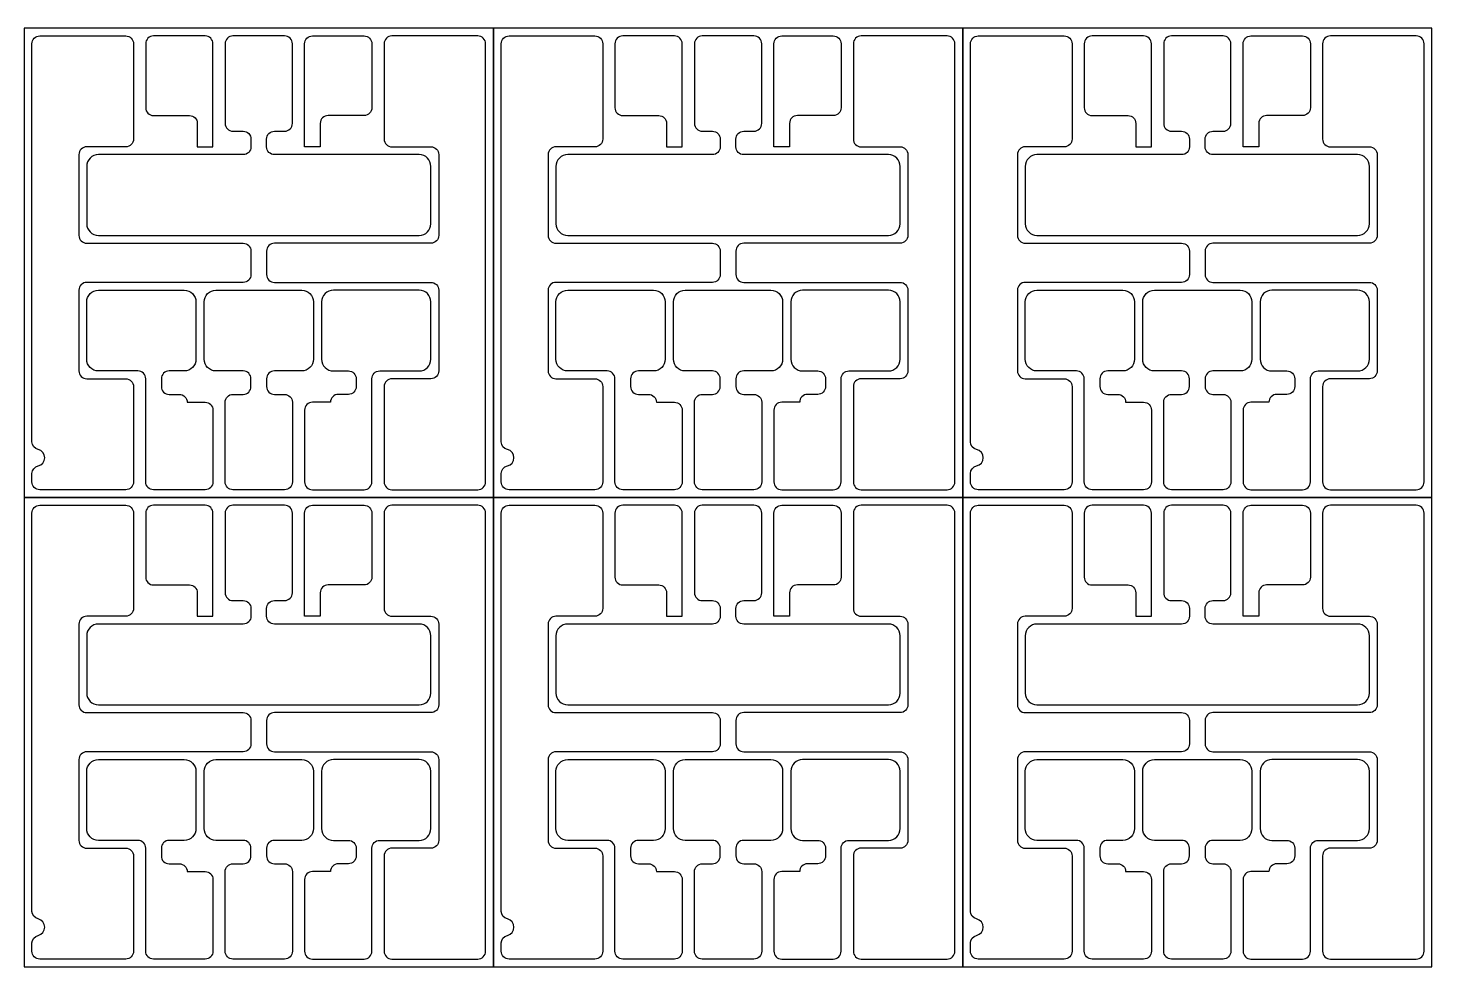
# Model space of a CAD drawing. Header units: inches. Extents: x 0 to 150, y 0 to 150.
# Drawn here: x 60.2 to 150, y 90 to 150 of the extents above; entities that cross this region are included whole.
import ezdxf

# ---------------------------------------------------------------- set-up
doc = ezdxf.new("R2010")
doc.units = ezdxf.units.IN
doc.header["$MEASUREMENT"] = 0
for name, color, linetype in [('glassOutline', 7, 'Continuous'), ('pixel-electrode-large-upper', 4, 'Continuous'), ('pixel-electrodes-small-lower', 4, 'Continuous'), ('TC-metal', 4, 'Continuous')]:
    doc.layers.add(name, color=color, linetype=linetype)

msp = doc.modelspace()

# ---------------------------------------------------------------- linework, layer by layer
at = {"layer": 'glassOutline'}
for points in [[(59.99999999999993, 120), (89.99999999999994, 120), (89.99999999999994, 149.9999999999991), (59.99999999999993, 149.9999999999991)], [(89.99999999999994, 120), (119.9999999999999, 120), (119.9999999999999, 149.9999999999991), (89.99999999999994, 149.9999999999991)], [(119.9999999999999, 120), (149.9999999999999, 120), (149.9999999999999, 149.9999999999991), (119.9999999999999, 149.9999999999991)], [(59.99999999999993, 90.00000000000001), (89.99999999999994, 90.00000000000001), (89.99999999999994, 119.9999999999991), (59.99999999999993, 119.9999999999991)], [(89.99999999999994, 90.00000000000006), (119.9999999999999, 90.00000000000006), (119.9999999999999, 119.9999999999991), (89.99999999999994, 119.9999999999991)], [(119.9999999999999, 90.00000000000006), (149.9999999999999, 90.00000000000006), (149.9999999999999, 119.9999999999991), (119.9999999999999, 119.9999999999991)]]:
    msp.add_lwpolyline(points, close=True, dxfattribs=at)
at = {"layer": 'pixel-electrode-large-upper'}
for points in [[(75.49999999999997, 142.4111442714691), (75.49999999999999, 142.9111442713999, -0.4142139828329349), (76.00000071776972, 143.4111442713994), (76.64999606885017, 143.4111438524873, 0.4142134077428319), (77.14999639109223, 143.9111432662744), (77.15000137390133, 148.9999994137863, 0.4142139057686324), (76.65000137390169, 149.4999999999991), (73.35000000000092, 149.4999999999991, 0.4142135623730919), (72.85000000000092, 148.9999999999991), (72.85000000000086, 143.9111442714667, 0.4142135623739431), (73.3500000000023, 143.4111442714667), (73.99999928223023, 143.4111442714686, -0.414213982832939), (74.49999999999997, 142.9111442714691), (74.49999999999997, 142.4111442714691, -0.4142135623730951), (73.99999999999997, 141.9111442714691), (64.74999999999997, 141.9111442714691, 0.4142135623730951), (63.99999999999997, 141.1611442714691), (63.99999999999997, 137.4999999999991, 0.4142135623730951), (64.74999999999997, 136.7499999999991), (85.24999999999996, 136.7499999999991, 0.4142135623730951), (85.99999999999996, 137.4999999999991), (85.99999999999996, 141.1611442714691, 0.4142135623730951), (85.24999999999996, 141.9111442714691), (75.99999999999997, 141.9111442714691, -0.4142135623730951)], [(70.57000200521244, 144.4111442714689, -0.4142135623730951), (71.07000200521244, 143.9111442714689), (71.07000200521244, 142.4111442714689), (72.07000200521244, 142.4111442714689), (72.0700013739013, 148.9999999355441, 0.4142135985040851), (71.57000131222185, 149.4999999355441), (68.26999822341756, 149.4999995284592, 0.414213793228341), (67.76999828509722, 148.9999990726853), (67.77000201228496, 144.9111438156949, 0.414213295386901), (68.27000201228472, 144.4111442714689)], [(79.42999936869016, 144.4111442714689, 0.4142135623730951), (78.92999936869016, 143.9111442714689), (78.92999936869016, 142.4111442714689), (77.92999936869016, 142.4111442714689), (77.9300000000013, 148.9999999355441, -0.4142135985040851), (78.43000006168073, 149.4999999355441), (81.73000315048505, 149.4999995284592, -0.414213793228341), (82.23000308880538, 148.9999990726853), (82.22999936161766, 144.9111438156949, -0.414213295386901), (81.72999936161787, 144.4111442714689)], [(105.5, 142.4111442714691), (105.5, 142.9111442713999, -0.4142139828329349), (106.0000007177697, 143.4111442713994), (106.6499960688502, 143.4111438524873, 0.4142134077428319), (107.1499963910922, 143.9111432662744), (107.1500013739013, 148.9999994137863, 0.4142139057686324), (106.6500013739017, 149.4999999999991), (103.3500000000009, 149.4999999999991, 0.4142135623730919), (102.8500000000009, 148.9999999999991), (102.8500000000009, 143.9111442714667, 0.4142135623739431), (103.3500000000022, 143.4111442714667), (103.9999992822302, 143.4111442714686, -0.414213982832939), (104.5, 142.9111442714691), (104.5, 142.4111442714691, -0.4142135623730951), (104, 141.9111442714691), (94.74999999999996, 141.9111442714691, 0.4142135623730951), (93.99999999999996, 141.1611442714691), (93.99999999999996, 137.4999999999991, 0.4142135623730951), (94.74999999999996, 136.7499999999991), (115.25, 136.7499999999991, 0.4142135623730951), (116, 137.4999999999991), (116, 141.1611442714691, 0.4142135623730951), (115.25, 141.9111442714691), (106, 141.9111442714691, -0.4142135623730951)], [(100.5700020052124, 144.4111442714689, -0.4142135623730951), (101.0700020052124, 143.9111442714689), (101.0700020052124, 142.4111442714689), (102.0700020052124, 142.4111442714689), (102.0700013739013, 148.9999999355441, 0.4142135985040851), (101.5700013122218, 149.4999999355441), (98.26999822341757, 149.4999995284593, 0.414213793228341), (97.76999828509723, 148.9999990726853), (97.77000201228496, 144.9111438156949, 0.414213295386901), (98.27000201228472, 144.4111442714689)], [(109.4299993686902, 144.4111442714689, 0.4142135623730951), (108.9299993686902, 143.9111442714689), (108.9299993686902, 142.4111442714689), (107.9299993686902, 142.4111442714689), (107.9300000000013, 148.9999999355441, -0.4142135985040851), (108.4300000616807, 149.4999999355441), (111.730003150485, 149.4999995284593, -0.414213793228341), (112.2300030888054, 148.9999990726853), (112.2299993616177, 144.9111438156949, -0.414213295386901), (111.7299993616179, 144.4111442714689)], [(135.5, 142.4111442714691), (135.5, 142.9111442713999, -0.4142139828329349), (136.0000007177697, 143.4111442713994), (136.6499960688502, 143.4111438524873, 0.4142134077428319), (137.1499963910922, 143.9111432662744), (137.1500013739013, 148.9999994137863, 0.4142139057686324), (136.6500013739017, 149.4999999999991), (133.3500000000009, 149.4999999999991, 0.4142135623730919), (132.8500000000009, 148.9999999999991), (132.8500000000009, 143.9111442714667, 0.4142135623739431), (133.3500000000023, 143.4111442714667), (133.9999992822302, 143.4111442714686, -0.414213982832939), (134.5, 142.9111442714691), (134.5, 142.4111442714691, -0.4142135623730951), (134, 141.9111442714691), (124.75, 141.9111442714691, 0.4142135623730951), (124, 141.1611442714691), (124, 137.4999999999991, 0.4142135623730951), (124.75, 136.7499999999991), (145.25, 136.7499999999991, 0.4142135623730951), (146, 137.4999999999991), (146, 141.1611442714691, 0.4142135623730951), (145.25, 141.9111442714691), (136, 141.9111442714691, -0.4142135623730951)], [(130.5700020052124, 144.4111442714689, -0.4142135623730951), (131.0700020052124, 143.9111442714689), (131.0700020052124, 142.4111442714689), (132.0700020052124, 142.4111442714689), (132.0700013739013, 148.9999999355441, 0.4142135985040851), (131.5700013122218, 149.4999999355441), (128.2699982234176, 149.4999995284593, 0.414213793228341), (127.7699982850972, 148.9999990726853), (127.7700020122849, 144.9111438156949, 0.414213295386901), (128.2700020122847, 144.4111442714689)], [(139.4299993686902, 144.4111442714689, 0.4142135623730951), (138.9299993686902, 143.9111442714689), (138.9299993686902, 142.4111442714689), (137.9299993686902, 142.4111442714689), (137.9300000000013, 148.9999999355441, -0.4142135985040851), (138.4300000616807, 149.4999999355441), (141.7300031504851, 149.4999995284593, -0.414213793228341), (142.2300030888054, 148.9999990726853), (142.2299993616176, 144.9111438156949, -0.414213295386901), (141.7299993616179, 144.4111442714689)], [(75.49999999999997, 112.4111442714691), (75.49999999999999, 112.9111442713999, -0.4142139828329349), (76.00000071776972, 113.4111442713994), (76.64999606885019, 113.4111438524873, 0.4142134077428319), (77.14999639109223, 113.9111432662744), (77.15000137390135, 118.9999994137863, 0.4142139057686324), (76.65000137390169, 119.4999999999991), (73.35000000000093, 119.4999999999991, 0.4142135623730919), (72.85000000000093, 118.9999999999991), (72.85000000000088, 113.9111442714667, 0.4142135623739431), (73.35000000000231, 113.4111442714667), (73.99999928223023, 113.4111442714686, -0.414213982832939), (74.49999999999997, 112.9111442714691), (74.49999999999997, 112.4111442714691, -0.4142135623730951), (73.99999999999997, 111.9111442714691), (64.74999999999997, 111.9111442714691, 0.4142135623730951), (63.99999999999998, 111.1611442714691), (63.99999999999998, 107.4999999999991, 0.4142135623730951), (64.74999999999997, 106.7499999999991), (85.24999999999996, 106.7499999999991, 0.4142135623730951), (85.99999999999996, 107.4999999999991), (85.99999999999996, 111.1611442714691, 0.4142135623730951), (85.24999999999996, 111.9111442714691), (75.99999999999997, 111.9111442714691, -0.4142135623730951)], [(70.57000200521244, 114.4111442714689, -0.4142135623730951), (71.07000200521244, 113.9111442714689), (71.07000200521244, 112.4111442714689), (72.07000200521244, 112.4111442714689), (72.0700013739013, 118.9999999355441, 0.4142135985040851), (71.57000131222186, 119.4999999355441), (68.26999822341756, 119.4999995284592, 0.414213793228341), (67.76999828509723, 118.9999990726853), (67.77000201228496, 114.9111438156949, 0.414213295386901), (68.27000201228472, 114.4111442714689)], [(79.42999936869019, 114.4111442714689, 0.4142135623730951), (78.92999936869019, 113.9111442714689), (78.92999936869019, 112.4111442714689), (77.92999936869019, 112.4111442714689), (77.9300000000013, 118.9999999355441, -0.4142135985040851), (78.43000006168077, 119.4999999355441), (81.73000315048506, 119.4999995284592, -0.414213793228341), (82.23000308880539, 118.9999990726853), (82.22999936161769, 114.9111438156949, -0.414213295386901), (81.72999936161787, 114.4111442714689)], [(105.5, 112.4111442714691), (105.5, 112.9111442713999, -0.4142139828329349), (106.0000007177697, 113.4111442713994), (106.6499960688502, 113.4111438524873, 0.4142134077428319), (107.1499963910922, 113.9111432662744), (107.1500013739013, 118.9999994137863, 0.4142139057686324), (106.6500013739017, 119.4999999999991), (103.3500000000009, 119.4999999999991, 0.4142135623730919), (102.8500000000009, 118.9999999999991), (102.8500000000009, 113.9111442714667, 0.4142135623739431), (103.3500000000022, 113.4111442714667), (103.9999992822302, 113.4111442714686, -0.414213982832939), (104.5, 112.9111442714691), (104.5, 112.4111442714691, -0.4142135623730951), (104, 111.9111442714691), (94.74999999999996, 111.9111442714691, 0.4142135623730951), (93.99999999999996, 111.1611442714691), (93.99999999999996, 107.4999999999991, 0.4142135623730951), (94.74999999999996, 106.7499999999991), (115.25, 106.7499999999991, 0.4142135623730951), (116, 107.4999999999991), (116, 111.1611442714691, 0.4142135623730951), (115.25, 111.9111442714691), (106, 111.9111442714691, -0.4142135623730951)], [(100.5700020052124, 114.4111442714689, -0.4142135623730951), (101.0700020052124, 113.9111442714689), (101.0700020052124, 112.4111442714689), (102.0700020052124, 112.4111442714689), (102.0700013739013, 118.9999999355441, 0.4142135985040851), (101.5700013122218, 119.4999999355441), (98.26999822341757, 119.4999995284593, 0.414213793228341), (97.76999828509723, 118.9999990726853), (97.77000201228496, 114.9111438156949, 0.414213295386901), (98.27000201228472, 114.4111442714689)], [(109.4299993686902, 114.4111442714689, 0.4142135623730951), (108.9299993686902, 113.9111442714689), (108.9299993686902, 112.4111442714689), (107.9299993686902, 112.4111442714689), (107.9300000000013, 118.9999999355441, -0.4142135985040851), (108.4300000616807, 119.4999999355441), (111.730003150485, 119.4999995284593, -0.414213793228341), (112.2300030888054, 118.9999990726853), (112.2299993616177, 114.9111438156949, -0.414213295386901), (111.7299993616179, 114.4111442714689)], [(135.5, 112.4111442714691), (135.5, 112.9111442713999, -0.4142139828329349), (136.0000007177697, 113.4111442713994), (136.6499960688502, 113.4111438524873, 0.4142134077428319), (137.1499963910922, 113.9111432662744), (137.1500013739013, 118.9999994137863, 0.4142139057686324), (136.6500013739017, 119.4999999999991), (133.3500000000009, 119.4999999999991, 0.4142135623730919), (132.8500000000009, 118.9999999999991), (132.8500000000009, 113.9111442714667, 0.4142135623739431), (133.3500000000023, 113.4111442714667), (133.9999992822302, 113.4111442714686, -0.414213982832939), (134.5, 112.9111442714691), (134.5, 112.4111442714691, -0.4142135623730951), (134, 111.9111442714691), (124.75, 111.9111442714691, 0.4142135623730951), (124, 111.1611442714691), (124, 107.4999999999991, 0.4142135623730951), (124.75, 106.7499999999991), (145.25, 106.7499999999991, 0.4142135623730951), (146, 107.4999999999991), (146, 111.1611442714691, 0.4142135623730951), (145.25, 111.9111442714691), (136, 111.9111442714691, -0.4142135623730951)], [(130.5700020052124, 114.4111442714689, -0.4142135623730951), (131.0700020052124, 113.9111442714689), (131.0700020052124, 112.4111442714689), (132.0700020052124, 112.4111442714689), (132.0700013739013, 118.9999999355441, 0.4142135985040851), (131.5700013122218, 119.4999999355441), (128.2699982234176, 119.4999995284593, 0.414213793228341), (127.7699982850972, 118.9999990726853), (127.7700020122849, 114.9111438156949, 0.414213295386901), (128.2700020122847, 114.4111442714689)], [(139.4299993686902, 114.4111442714689, 0.4142135623730951), (138.9299993686902, 113.9111442714689), (138.9299993686902, 112.4111442714689), (137.9299993686902, 112.4111442714689), (137.9300000000013, 118.9999999355441, -0.4142135985040851), (138.4300000616807, 119.4999999355441), (141.7300031504851, 119.4999995284593, -0.414213793228341), (142.2300030888054, 118.9999990726853), (142.2299993616176, 114.9111438156949, -0.414213295386901), (141.7299993616179, 114.4111442714689)]]:
    msp.add_lwpolyline(points, format="xyb", close=True, dxfattribs=at)
at = {"layer": 'pixel-electrodes-small-lower'}
for points in [[(69.92000201228264, 126.5888557285324, -0.4142135623753312), (70.42000201228404, 126.08885572853), (71.56999999999873, 126.08885572853, -0.4142135623730951), (72.06999999999871, 125.58885572853), (72.06999999999869, 121.0000000000001, -0.4142135623730915), (71.56999999999869, 120.5000000000001), (68.26999862609792, 120.5000000000001, -0.4142139057686321), (67.76999862609827, 121.0000005862128), (67.7700024388527, 127.5888557285301, 0.4142135623730951), (67.2700024388527, 128.08885572853), (64.74999999999997, 128.08885572853, -0.4142135623730951), (63.99999999999996, 128.83885572853), (63.99999999999996, 132.5000000000001, -0.4142135623730951), (64.74999999999997, 133.2500000000001), (70.23222841359997, 133.2500000000001, -0.4142135623730955), (70.98222841359997, 132.5000000000001), (70.98222841359996, 128.83885572853, -0.4142135623730951), (70.23222841359996, 128.08885572853), (69.2700024388527, 128.08885572853, 0.4142135623730951), (68.77000243885269, 127.5888557285301), (68.77000243885269, 127.0888557285301, 0.414213982832939), (69.27000315662244, 126.5888557285306)], [(75.49999999999997, 127.58885572853), (75.49999999999999, 127.0888557285992, 0.4142139828329344), (76.00000071776972, 126.5888557285997), (76.64999606885017, 126.5888561475119, -0.4142134077428305), (77.14999639109223, 126.0888567337247), (77.15000137390133, 121.0000005862128, -0.4142139057686321), (76.65000137390169, 120.5), (73.35000000000092, 120.5, -0.4142135623730915), (72.85000000000092, 121), (72.85000000000086, 126.0888557285324, -0.4142135623739436), (73.3500000000023, 126.5888557285324), (73.99999928223023, 126.5888557285306, 0.414213982832939), (74.49999999999997, 127.08885572853), (74.49999999999997, 127.58885572853, 0.4142135623730951), (73.99999999999997, 128.0888557285301), (72.25888579319997, 128.08885572853, -0.4142135623730951), (71.50888579319997, 128.83885572853), (71.50888579319997, 132.5000000000001, -0.4142135623730955), (72.25888579319997, 133.2500000000001), (77.74111420679996, 133.2500000000001, -0.4142135623730951), (78.49111420679998, 132.5000000000001), (78.49111420679998, 128.83885572853, -0.4142135623730951), (77.74111420679996, 128.08885572853), (75.99999999999997, 128.08885572853, 0.4142135623730951)], [(80.07999798771935, 126.5888557285324, 0.4142135623753312), (79.57999798771793, 126.08885572853), (78.43000000000323, 126.08885572853, 0.4142135623730951), (77.93000000000323, 125.58885572853), (77.93000000000328, 121.0000000000001, 0.4142135623730915), (78.43000000000326, 120.5000000000001), (81.73000137390402, 120.5, 0.4142139057686321), (82.2300013739037, 121.0000005862128), (82.22999756114928, 127.5888557285301, -0.4142135623730951), (82.72999756114928, 128.08885572853), (85.25000000000202, 128.08885572853, 0.4142135623730951), (86.00000000000202, 128.83885572853), (86.00000000000202, 132.5, 0.4142135623730951), (85.25000000000205, 133.25), (79.76777158640203, 133.25, 0.4142135623730955), (79.01777158640203, 132.5), (79.01777158640202, 128.83885572853, 0.4142135623730951), (79.76777158640199, 128.08885572853), (80.72999756114928, 128.08885572853, -0.4142135623730951), (81.22999756114928, 127.5888557285301), (81.22999756114928, 127.0888557285301, -0.414213982832939), (80.72999684337954, 126.5888557285306)], [(99.92000201228265, 126.5888557285324, -0.4142135623753312), (100.420002012284, 126.0888557285301), (101.5699999999987, 126.0888557285301, -0.4142135623730951), (102.0699999999987, 125.5888557285301), (102.0699999999987, 121.0000000000001, -0.4142135623730915), (101.5699999999987, 120.5000000000001), (98.26999862609794, 120.5000000000001, -0.4142139057686321), (97.76999862609829, 121.0000005862129), (97.77000243885271, 127.5888557285301, 0.4142135623730951), (97.27000243885271, 128.0888557285301), (94.74999999999996, 128.0888557285301, -0.4142135623730951), (93.99999999999996, 128.8388557285301), (93.99999999999996, 132.5000000000001, -0.4142135623730951), (94.74999999999996, 133.2500000000001), (100.2322284136, 133.2500000000001, -0.4142135623730955), (100.9822284136, 132.5000000000001), (100.9822284136, 128.8388557285301, -0.4142135623730951), (100.2322284136, 128.0888557285301), (99.27000243885271, 128.0888557285301, 0.4142135623730951), (98.77000243885271, 127.5888557285301), (98.77000243885271, 127.0888557285301, 0.414213982832939), (99.27000315662242, 126.5888557285306)], [(105.5, 127.5888557285301), (105.5, 127.0888557285992, 0.4142139828329344), (106.0000007177697, 126.5888557285998), (106.6499960688502, 126.5888561475119, -0.4142134077428305), (107.1499963910922, 126.0888567337248), (107.1500013739013, 121.0000005862128, -0.4142139057686321), (106.6500013739017, 120.5), (103.3500000000009, 120.5, -0.4142135623730915), (102.8500000000009, 121), (102.8500000000009, 126.0888557285324, -0.4142135623739436), (103.3500000000022, 126.5888557285324), (103.9999992822302, 126.5888557285306, 0.414213982832939), (104.5, 127.0888557285301), (104.5, 127.5888557285301, 0.4142135623730951), (104, 128.0888557285301), (102.2588857932, 128.0888557285301, -0.4142135623730951), (101.5088857932, 128.8388557285301), (101.5088857932, 132.5000000000001, -0.4142135623730955), (102.2588857932, 133.2500000000001), (107.7411142068, 133.2500000000001, -0.4142135623730951), (108.4911142068, 132.5000000000001), (108.4911142068, 128.8388557285301, -0.4142135623730951), (107.7411142068, 128.0888557285301), (106, 128.0888557285301, 0.4142135623730951)], [(110.0799979877193, 126.5888557285324, 0.4142135623753312), (109.5799979877179, 126.08885572853), (108.4300000000032, 126.08885572853, 0.4142135623730951), (107.9300000000032, 125.58885572853), (107.9300000000033, 121.0000000000001, 0.4142135623730915), (108.4300000000033, 120.5000000000001), (111.730001373904, 120.5000000000001, 0.4142139057686321), (112.2300013739037, 121.0000005862128), (112.2299975611493, 127.5888557285301, -0.4142135623730951), (112.7299975611493, 128.08885572853), (115.250000000002, 128.08885572853, 0.4142135623730951), (116.000000000002, 128.83885572853), (116.000000000002, 132.5, 0.4142135623730951), (115.250000000002, 133.25), (109.767771586402, 133.25, 0.4142135623730955), (109.017771586402, 132.5000000000001), (109.017771586402, 128.83885572853, 0.4142135623730951), (109.767771586402, 128.08885572853), (110.7299975611493, 128.08885572853, -0.4142135623730951), (111.2299975611493, 127.5888557285301), (111.2299975611493, 127.0888557285301, -0.414213982832939), (110.7299968433795, 126.5888557285306)], [(129.9200020122826, 126.5888557285324, -0.4142135623753312), (130.420002012284, 126.0888557285301), (131.5699999999987, 126.0888557285301, -0.4142135623730951), (132.0699999999987, 125.5888557285301), (132.0699999999987, 121.0000000000001, -0.4142135623730915), (131.5699999999987, 120.5000000000001), (128.2699986260979, 120.5000000000001, -0.4142139057686321), (127.7699986260983, 121.0000005862129), (127.7700024388527, 127.5888557285301, 0.4142135623730951), (127.2700024388527, 128.0888557285301), (124.75, 128.0888557285301, -0.4142135623730951), (124, 128.8388557285301), (124, 132.5000000000001, -0.4142135623730951), (124.75, 133.2500000000001), (130.2322284136, 133.2500000000001, -0.4142135623730955), (130.9822284136, 132.5000000000001), (130.9822284136, 128.8388557285301, -0.4142135623730951), (130.2322284136, 128.0888557285301), (129.2700024388527, 128.0888557285301, 0.4142135623730951), (128.7700024388527, 127.5888557285301), (128.7700024388527, 127.0888557285301, 0.414213982832939), (129.2700031566224, 126.5888557285306)], [(135.5, 127.5888557285301), (135.5, 127.0888557285992, 0.4142139828329344), (136.0000007177697, 126.5888557285998), (136.6499960688502, 126.5888561475119, -0.4142134077428305), (137.1499963910922, 126.0888567337248), (137.1500013739013, 121.0000005862128, -0.4142139057686321), (136.6500013739017, 120.5), (133.3500000000009, 120.5, -0.4142135623730915), (132.8500000000009, 121), (132.8500000000009, 126.0888557285324, -0.4142135623739436), (133.3500000000023, 126.5888557285324), (133.9999992822302, 126.5888557285306, 0.414213982832939), (134.5, 127.0888557285301), (134.5, 127.5888557285301, 0.4142135623730951), (134, 128.0888557285301), (132.2588857932, 128.0888557285301, -0.4142135623730951), (131.5088857932, 128.8388557285301), (131.5088857932, 132.5000000000001, -0.4142135623730955), (132.2588857932, 133.2500000000001), (137.7411142068, 133.2500000000001, -0.4142135623730951), (138.4911142068, 132.5000000000001), (138.4911142068, 128.8388557285301, -0.4142135623730951), (137.7411142068, 128.0888557285301), (136, 128.0888557285301, 0.4142135623730951)], [(140.0799979877193, 126.5888557285324, 0.4142135623753312), (139.5799979877179, 126.08885572853), (138.4300000000032, 126.08885572853, 0.4142135623730951), (137.9300000000032, 125.58885572853), (137.9300000000033, 121.0000000000001, 0.4142135623730915), (138.4300000000032, 120.5000000000001), (141.730001373904, 120.5000000000001, 0.4142139057686321), (142.2300013739037, 121.0000005862128), (142.2299975611493, 127.5888557285301, -0.4142135623730951), (142.7299975611493, 128.08885572853), (145.250000000002, 128.08885572853, 0.4142135623730951), (146.000000000002, 128.83885572853), (146.000000000002, 132.5, 0.4142135623730951), (145.250000000002, 133.25), (139.767771586402, 133.25, 0.4142135623730955), (139.017771586402, 132.5000000000001), (139.017771586402, 128.83885572853, 0.4142135623730951), (139.767771586402, 128.08885572853), (140.7299975611493, 128.08885572853, -0.4142135623730951), (141.2299975611493, 127.5888557285301), (141.2299975611493, 127.0888557285301, -0.414213982832939), (140.7299968433796, 126.5888557285306)], [(69.92000201228264, 96.58885572853244, -0.4142135623753312), (70.42000201228404, 96.08885572853004), (71.56999999999873, 96.08885572853004, -0.4142135623730951), (72.06999999999871, 95.58885572853005), (72.06999999999869, 91.00000000000006, -0.4142135623730915), (71.56999999999869, 90.50000000000007), (68.26999862609793, 90.50000000000007, -0.4142139057686321), (67.76999862609827, 91.00000058621285), (67.7700024388527, 97.5888557285301, 0.4142135623730951), (67.2700024388527, 98.08885572853005), (64.74999999999997, 98.08885572853005, -0.4142135623730951), (63.99999999999997, 98.83885572853005), (63.99999999999997, 102.5000000000001, -0.4142135623730951), (64.74999999999997, 103.2500000000001), (70.23222841359998, 103.2500000000001, -0.4142135623730955), (70.98222841359998, 102.5000000000001), (70.98222841359997, 98.83885572853005, -0.4142135623730951), (70.23222841359997, 98.08885572853005), (69.2700024388527, 98.08885572853005, 0.4142135623730951), (68.77000243885269, 97.5888557285301), (68.77000243885269, 97.0888557285301, 0.414213982832939), (69.27000315662244, 96.58885572853062)], [(75.49999999999997, 97.58885572853005), (75.49999999999999, 97.08885572859919, 0.4142139828329344), (76.00000071776972, 96.58885572859974), (76.64999606885019, 96.58885614751186, -0.4142134077428305), (77.14999639109223, 96.08885673372473), (77.15000137390135, 91.00000058621279, -0.4142139057686321), (76.65000137390169, 90.5), (73.35000000000093, 90.5, -0.4142135623730915), (72.85000000000093, 91), (72.85000000000088, 96.08885572853242, -0.4142135623739436), (73.35000000000231, 96.58885572853244), (73.99999928223023, 96.58885572853058, 0.414213982832939), (74.49999999999997, 97.08885572853006), (74.49999999999997, 97.58885572853005, 0.4142135623730951), (73.99999999999997, 98.08885572853005), (72.2588857932, 98.08885572853005, -0.4142135623730951), (71.5088857932, 98.83885572853005), (71.5088857932, 102.5000000000001, -0.4142135623730955), (72.2588857932, 103.2500000000001), (77.74111420679996, 103.2500000000001, -0.4142135623730951), (78.49111420679998, 102.5000000000001), (78.49111420679998, 98.83885572853005, -0.4142135623730951), (77.74111420679996, 98.08885572853005), (75.99999999999997, 98.08885572853005, 0.4142135623730951)], [(80.07999798771935, 96.58885572853241, 0.4142135623753312), (79.57999798771793, 96.08885572853), (78.43000000000325, 96.08885572853004, 0.4142135623730951), (77.93000000000325, 95.58885572853005), (77.93000000000328, 91.00000000000006, 0.4142135623730915), (78.43000000000328, 90.50000000000006), (81.73000137390403, 90.50000000000004, 0.4142139057686321), (82.2300013739037, 91.0000005862128), (82.2299975611493, 97.58885572853008, -0.4142135623730951), (82.7299975611493, 98.08885572853), (85.25000000000202, 98.08885572853, 0.4142135623730951), (86.00000000000202, 98.83885572853), (86.00000000000205, 102.5, 0.4142135623730951), (85.25000000000205, 103.25), (79.76777158640205, 103.25, 0.4142135623730955), (79.01777158640203, 102.5), (79.01777158640203, 98.83885572853, 0.4142135623730951), (79.76777158640202, 98.08885572853), (80.7299975611493, 98.08885572853, -0.4142135623730951), (81.2299975611493, 97.58885572853008), (81.2299975611493, 97.08885572853008, -0.414213982832939), (80.72999684337954, 96.5888557285306)], [(99.92000201228265, 96.58885572853244, -0.4142135623753312), (100.420002012284, 96.08885572853006), (101.5699999999987, 96.08885572853006, -0.4142135623730951), (102.0699999999987, 95.58885572853005), (102.0699999999987, 91.00000000000006, -0.4142135623730915), (101.5699999999987, 90.50000000000007), (98.26999862609794, 90.50000000000007, -0.4142139057686321), (97.76999862609829, 91.00000058621286), (97.77000243885271, 97.58885572853012, 0.4142135623730951), (97.27000243885271, 98.08885572853006), (94.74999999999996, 98.08885572853006, -0.4142135623730951), (93.99999999999996, 98.83885572853006), (93.99999999999996, 102.5000000000001, -0.4142135623730951), (94.74999999999996, 103.2500000000001), (100.2322284136, 103.2500000000001, -0.4142135623730955), (100.9822284136, 102.5000000000001), (100.9822284136, 98.83885572853006, -0.4142135623730951), (100.2322284136, 98.08885572853006), (99.27000243885271, 98.08885572853006, 0.4142135623730951), (98.77000243885271, 97.58885572853012), (98.77000243885271, 97.08885572853013, 0.414213982832939), (99.27000315662242, 96.58885572853065)], [(105.5, 97.58885572853006), (105.5, 97.08885572859926, 0.4142139828329344), (106.0000007177697, 96.58885572859975), (106.6499960688502, 96.58885614751188, -0.4142134077428305), (107.1499963910922, 96.08885673372475), (107.1500013739013, 91.00000058621279, -0.4142139057686321), (106.6500013739017, 90.50000000000004), (103.3500000000009, 90.50000000000004, -0.4142135623730915), (102.8500000000009, 91.00000000000004), (102.8500000000009, 96.08885572853242, -0.4142135623739436), (103.3500000000022, 96.58885572853244), (103.9999992822302, 96.58885572853058, 0.414213982832939), (104.5, 97.08885572853006), (104.5, 97.58885572853006, 0.4142135623730951), (104, 98.08885572853006), (102.2588857932, 98.08885572853006, -0.4142135623730951), (101.5088857932, 98.83885572853006), (101.5088857932, 102.5000000000001, -0.4142135623730955), (102.2588857932, 103.2500000000001), (107.7411142068, 103.2500000000001, -0.4142135623730951), (108.4911142068, 102.5000000000001), (108.4911142068, 98.83885572853006, -0.4142135623730951), (107.7411142068, 98.08885572853006), (106, 98.08885572853006, 0.4142135623730951)], [(110.0799979877193, 96.58885572853241, 0.4142135623753312), (109.5799979877179, 96.08885572853004), (108.4300000000032, 96.08885572853004, 0.4142135623730951), (107.9300000000032, 95.58885572853005), (107.9300000000033, 91.00000000000006, 0.4142135623730915), (108.4300000000033, 90.50000000000007), (111.730001373904, 90.50000000000006, 0.4142139057686321), (112.2300013739037, 91.00000058621285), (112.2299975611493, 97.58885572853008, -0.4142135623730951), (112.7299975611493, 98.08885572853), (115.250000000002, 98.08885572853, 0.4142135623730951), (116.000000000002, 98.83885572853), (116.000000000002, 102.5, 0.4142135623730951), (115.250000000002, 103.25), (109.767771586402, 103.25, 0.4142135623730955), (109.017771586402, 102.5), (109.017771586402, 98.83885572853005, 0.4142135623730951), (109.767771586402, 98.08885572853005), (110.7299975611493, 98.08885572853005, -0.4142135623730951), (111.2299975611493, 97.58885572853008), (111.2299975611493, 97.08885572853008, -0.414213982832939), (110.7299968433795, 96.5888557285306)], [(129.9200020122826, 96.58885572853244, -0.4142135623753312), (130.420002012284, 96.08885572853006), (131.5699999999987, 96.08885572853006, -0.4142135623730951), (132.0699999999987, 95.58885572853005), (132.0699999999987, 91.00000000000006, -0.4142135623730915), (131.5699999999987, 90.50000000000007), (128.2699986260979, 90.50000000000007, -0.4142139057686321), (127.7699986260983, 91.00000058621286), (127.7700024388527, 97.58885572853012, 0.4142135623730951), (127.2700024388527, 98.08885572853006), (124.75, 98.08885572853006, -0.4142135623730951), (124, 98.83885572853006), (124, 102.5000000000001, -0.4142135623730951), (124.75, 103.2500000000001), (130.2322284136, 103.2500000000001, -0.4142135623730955), (130.9822284136, 102.5000000000001), (130.9822284136, 98.83885572853006, -0.4142135623730951), (130.2322284136, 98.08885572853006), (129.2700024388527, 98.08885572853006, 0.4142135623730951), (128.7700024388527, 97.58885572853012), (128.7700024388527, 97.08885572853013, 0.414213982832939), (129.2700031566224, 96.58885572853065)], [(135.5, 97.58885572853006), (135.5, 97.08885572859926, 0.4142139828329344), (136.0000007177697, 96.58885572859975), (136.6499960688502, 96.58885614751188, -0.4142134077428305), (137.1499963910922, 96.08885673372475), (137.1500013739013, 91.00000058621279, -0.4142139057686321), (136.6500013739017, 90.50000000000004), (133.3500000000009, 90.50000000000004, -0.4142135623730915), (132.8500000000009, 91.00000000000004), (132.8500000000009, 96.08885572853242, -0.4142135623739436), (133.3500000000023, 96.58885572853244), (133.9999992822302, 96.58885572853058, 0.414213982832939), (134.5, 97.08885572853006), (134.5, 97.58885572853006, 0.4142135623730951), (134, 98.08885572853006), (132.2588857932, 98.08885572853006, -0.4142135623730951), (131.5088857932, 98.83885572853006), (131.5088857932, 102.5000000000001, -0.4142135623730955), (132.2588857932, 103.2500000000001), (137.7411142068, 103.2500000000001, -0.4142135623730951), (138.4911142068, 102.5000000000001), (138.4911142068, 98.83885572853006, -0.4142135623730951), (137.7411142068, 98.08885572853006), (136, 98.08885572853006, 0.4142135623730951)], [(140.0799979877193, 96.58885572853241, 0.4142135623753312), (139.5799979877179, 96.08885572853004), (138.4300000000032, 96.08885572853004, 0.4142135623730951), (137.9300000000032, 95.58885572853005), (137.9300000000033, 91.00000000000006, 0.4142135623730915), (138.4300000000032, 90.50000000000007), (141.730001373904, 90.50000000000006, 0.4142139057686321), (142.2300013739037, 91.00000058621285), (142.2299975611493, 97.58885572853008, -0.4142135623730951), (142.7299975611493, 98.08885572853), (145.250000000002, 98.08885572853, 0.4142135623730951), (146.000000000002, 98.83885572853), (146.000000000002, 102.5, 0.4142135623730951), (145.250000000002, 103.25), (139.767771586402, 103.25, 0.4142135623730955), (139.017771586402, 102.5), (139.017771586402, 98.83885572853005, 0.4142135623730951), (139.767771586402, 98.08885572853005), (140.7299975611493, 98.08885572853005, -0.4142135623730951), (141.2299975611493, 97.58885572853008), (141.2299975611493, 97.08885572853008, -0.414213982832939), (140.7299968433796, 96.5888557285306)]]:
    msp.add_lwpolyline(points, format="xyb", close=True, dxfattribs=at)
at = {"layer": 'TC-metal'}
for p, q in [((66.48999999999886, 142.4111442714691), (64.00001484905629, 142.4111442714691)), ((96.48999999999887, 142.4111442714691), (94.00001484905629, 142.4111442714691)), ((126.4899999999989, 142.4111442714691), (124.0000148490563, 142.4111442714691)), ((66.48999999999886, 112.4111442714691), (64.00001484905629, 112.4111442714691)), ((96.48999999999887, 112.4111442714691), (94.00001484905629, 112.4111442714691)), ((126.4899999999989, 112.4111442714691), (124.0000148490563, 112.4111442714691))]:
    msp.add_line(p, q, dxfattribs=at)
for points in [[(73.99996707145019, 133.7499670795971), (63.99996418775821, 133.7499670795971, 0.4142164374061533), (63.49996418778232, 133.2499621716137), (63.50001484908039, 128.0888508205466, 0.4142106873458812), (64.00001484905631, 127.58885572853), (66.48999999999887, 127.58885572853, -0.414213562373108), (66.98999999999887, 127.08885572853), (66.98999999999863, 121, -0.4142135623730821), (66.48999999999863, 120.5), (60.99999318842733, 120.5, -0.4142136594152134), (60.49999318842736, 121.0000001656612), (60.50000215327647, 121.5286094257432, -0.3528351376431476), (60.89381484616632, 122.0172042459228, 0.8060129508641507), (60.89381347122222, 123.0627960528843, -0.3528351376431471), (60.49999949333788, 123.5513898373416), (60.49999318842735, 148.9999998343378, -0.4142136594152129), (60.99999318842732, 149.4999999999991), (66.48999999999862, 149.4999999999991, -0.4142135623730825), (66.98999999999862, 148.9999999999991), (66.98999999999886, 142.9111442714691, -0.4142135623731076), (66.48999999999886, 142.4111442714691), (64.00001484905631, 142.4111442714691, 0.4142106873458832), (63.50001484908039, 141.9111491794525), (63.49996418778232, 136.7500378283854, 0.4142164374061518), (63.99996418775821, 136.250032920402), (73.99996707145019, 136.250032920402, -0.4142122683735563), (74.4999670714453, 135.7500351293984), (74.49997369843447, 134.2500351293984, -0.4142148563738179), (73.99997369843938, 133.750032920402)], [(76.00003292854977, 133.7499670795971), (86.0000358122417, 133.7499670795972, -0.4142164374061539), (86.50003581221762, 133.2499621716137), (86.49998515091956, 128.0888508205466, -0.4142106873458832), (85.99998515094366, 127.58885572853), (83.51000000000111, 127.58885572853, 0.4142135623731054), (83.0100000000011, 127.08885572853), (83.01000000000136, 121, 0.4142135623730825), (83.51000000000137, 120.5), (89.00000681157265, 120.5, 0.4142136594152129), (89.50000681157263, 121.0000001656613), (89.50000681157259, 148.9999998343378, 0.4142136594152119), (89.00000681157265, 149.4999999999991), (83.51000000000133, 149.4999999999991, 0.4142135623730839), (83.01000000000133, 148.9999999999991), (83.0100000000011, 142.9111442714691, 0.4142135623731071), (83.51000000000111, 142.4111442714691), (85.99998515094364, 142.4111442714691, -0.4142106873458842), (86.49998515091956, 141.9111491794525), (86.50003581221762, 136.7500378283854, -0.4142164374061539), (86.0000358122417, 136.250032920402), (76.00003292854977, 136.250032920402, 0.4142122683735588), (75.5000329285546, 135.7500351293984), (75.50002630156544, 134.2500351293984, 0.4142148563738174), (76.00002630156057, 133.750032920402)], [(103.9999670714502, 133.7499670795971), (93.99996418775822, 133.7499670795971, 0.4142164374061533), (93.4999641877823, 133.2499621716137), (93.50001484908042, 128.0888508205466, 0.4142106873458812), (94.00001484905631, 127.58885572853), (96.48999999999887, 127.58885572853, -0.414213562373108), (96.98999999999887, 127.08885572853), (96.98999999999864, 121, -0.4142135623730821), (96.48999999999864, 120.5), (90.99999318842735, 120.5, -0.4142136594152134), (90.49999318842735, 121.0000001656612), (90.50000215327647, 121.5286094257432, -0.3528351376431476), (90.8938148461663, 122.0172042459228, 0.8060129508641507), (90.89381347122222, 123.0627960528843, -0.3528351376431471), (90.49999949333788, 123.5513898373416), (90.49999318842735, 148.9999998343379, -0.4142136594152129), (90.99999318842733, 149.4999999999991), (96.48999999999864, 149.4999999999991, -0.4142135623730825), (96.98999999999863, 148.9999999999991), (96.98999999999886, 142.9111442714691, -0.4142135623731076), (96.48999999999887, 142.4111442714691), (94.00001484905631, 142.4111442714691, 0.4142106873458832), (93.50001484908042, 141.9111491794525), (93.4999641877823, 136.7500378283854, 0.4142164374061518), (93.9999641877582, 136.250032920402), (103.9999670714502, 136.250032920402, -0.4142122683735563), (104.4999670714453, 135.7500351293984), (104.4999736984345, 134.2500351293984, -0.4142148563738179), (103.9999736984394, 133.750032920402)], [(106.0000329285498, 133.7499670795971), (116.0000358122417, 133.7499670795972, -0.4142164374061539), (116.5000358122176, 133.2499621716137), (116.4999851509196, 128.0888508205466, -0.4142106873458832), (115.9999851509437, 127.58885572853), (113.5100000000011, 127.58885572853, 0.4142135623731054), (113.0100000000011, 127.08885572853), (113.0100000000014, 121, 0.4142135623730825), (113.5100000000014, 120.5), (119.0000068115726, 120.5, 0.4142136594152129), (119.5000068115726, 121.0000001656613), (119.5000068115726, 148.9999998343379, 0.4142136594152119), (119.0000068115726, 149.4999999999991), (113.5100000000013, 149.4999999999991, 0.4142135623730839), (113.0100000000013, 148.9999999999991), (113.0100000000011, 142.9111442714691, 0.4142135623731071), (113.5100000000011, 142.4111442714691), (115.9999851509436, 142.4111442714691, -0.4142106873458842), (116.4999851509196, 141.9111491794525), (116.5000358122176, 136.7500378283854, -0.4142164374061539), (116.0000358122417, 136.250032920402), (106.0000329285498, 136.250032920402, 0.4142122683735588), (105.5000329285546, 135.7500351293984), (105.5000263015654, 134.2500351293984, 0.4142148563738174), (106.0000263015606, 133.750032920402)], [(133.9999670714502, 133.7499670795971), (123.9999641877582, 133.7499670795971, 0.4142164374061533), (123.4999641877823, 133.2499621716137), (123.5000148490804, 128.0888508205466, 0.4142106873458812), (124.0000148490563, 127.58885572853), (126.4899999999989, 127.58885572853, -0.414213562373108), (126.9899999999989, 127.08885572853), (126.9899999999986, 121, -0.4142135623730821), (126.4899999999986, 120.5), (120.9999931884273, 120.5, -0.4142136594152134), (120.4999931884274, 121.0000001656612), (120.5000021532765, 121.5286094257432, -0.3528351376431476), (120.8938148461663, 122.0172042459228, 0.8060129508641507), (120.8938134712222, 123.0627960528843, -0.3528351376431471), (120.4999994933379, 123.5513898373416), (120.4999931884273, 148.9999998343379, -0.4142136594152129), (120.9999931884273, 149.4999999999991), (126.4899999999986, 149.4999999999991, -0.4142135623730825), (126.9899999999986, 148.9999999999991), (126.9899999999989, 142.9111442714691, -0.4142135623731076), (126.4899999999989, 142.4111442714691), (124.0000148490563, 142.4111442714691, 0.4142106873458832), (123.5000148490804, 141.9111491794525), (123.4999641877823, 136.7500378283854, 0.4142164374061518), (123.9999641877582, 136.250032920402), (133.9999670714502, 136.250032920402, -0.4142122683735563), (134.4999670714453, 135.7500351293984), (134.4999736984345, 134.2500351293984, -0.4142148563738179), (133.9999736984394, 133.750032920402)], [(136.0000329285498, 133.7499670795971), (146.0000358122417, 133.7499670795972, -0.4142164374061539), (146.5000358122176, 133.2499621716137), (146.4999851509196, 128.0888508205466, -0.4142106873458832), (145.9999851509437, 127.58885572853), (143.5100000000011, 127.58885572853, 0.4142135623731054), (143.0100000000011, 127.08885572853), (143.0100000000014, 121, 0.4142135623730825), (143.5100000000014, 120.5), (149.0000068115727, 120.5, 0.4142136594152129), (149.5000068115726, 121.0000001656613), (149.5000068115726, 148.9999998343379, 0.4142136594152119), (149.0000068115726, 149.4999999999991), (143.5100000000013, 149.4999999999991, 0.4142135623730839), (143.0100000000013, 148.9999999999991), (143.0100000000011, 142.9111442714691, 0.4142135623731071), (143.5100000000011, 142.4111442714691), (145.9999851509436, 142.4111442714691, -0.4142106873458842), (146.4999851509196, 141.9111491794525), (146.5000358122176, 136.7500378283854, -0.4142164374061539), (146.0000358122417, 136.250032920402), (136.0000329285498, 136.250032920402, 0.4142122683735588), (135.5000329285546, 135.7500351293984), (135.5000263015654, 134.2500351293984, 0.4142148563738174), (136.0000263015606, 133.750032920402)], [(73.99996707145019, 103.7499670795971), (63.99996418775821, 103.7499670795971, 0.4142164374061533), (63.49996418778232, 103.2499621716137), (63.5000148490804, 98.08885082054658, 0.4142106873458812), (64.00001484905631, 97.58885572853), (66.48999999999887, 97.58885572853, -0.414213562373108), (66.98999999999887, 97.08885572853), (66.98999999999863, 90.99999999999996, -0.4142135623730821), (66.48999999999863, 90.5), (60.99999318842734, 90.5, -0.4142136594152134), (60.49999318842736, 91.00000016566123), (60.50000215327647, 91.52860942574324, -0.3528351376431476), (60.89381484616634, 92.01720424592277, 0.8060129508641507), (60.89381347122223, 93.06279605288422, -0.3528351376431471), (60.49999949333788, 93.55138983734159), (60.49999318842735, 118.9999998343377, -0.4142136594152129), (60.99999318842733, 119.4999999999991), (66.48999999999862, 119.4999999999991, -0.4142135623730825), (66.98999999999862, 118.9999999999991), (66.98999999999886, 112.9111442714691, -0.4142135623731076), (66.48999999999886, 112.4111442714691), (64.00001484905631, 112.4111442714691, 0.4142106873458832), (63.50001484908039, 111.9111491794525), (63.49996418778232, 106.7500378283854, 0.4142164374061518), (63.99996418775821, 106.250032920402), (73.99996707145019, 106.250032920402, -0.4142122683735563), (74.49996707144531, 105.7500351293984), (74.4999736984345, 104.2500351293984, -0.4142148563738179), (73.99997369843938, 103.750032920402)], [(76.00003292854977, 103.7499670795971), (86.0000358122417, 103.7499670795971, -0.4142164374061539), (86.50003581221765, 103.2499621716137), (86.49998515091956, 98.08885082054658, -0.4142106873458832), (85.99998515094369, 97.58885572853005), (83.51000000000111, 97.58885572853005, 0.4142135623731054), (83.0100000000011, 97.08885572853), (83.01000000000136, 91, 0.4142135623730825), (83.51000000000137, 90.5), (89.00000681157265, 90.5, 0.4142136594152129), (89.50000681157263, 91.00000016566125), (89.50000681157259, 118.9999998343379, 0.4142136594152119), (89.00000681157265, 119.4999999999991), (83.51000000000134, 119.4999999999991, 0.4142135623730839), (83.01000000000136, 118.9999999999991), (83.0100000000011, 112.9111442714691, 0.4142135623731071), (83.51000000000111, 112.4111442714691), (85.99998515094366, 112.4111442714691, -0.4142106873458842), (86.49998515091956, 111.9111491794525), (86.50003581221765, 106.7500378283854, -0.4142164374061539), (86.0000358122417, 106.250032920402), (76.00003292854977, 106.250032920402, 0.4142122683735588), (75.50003292855466, 105.7500351293984), (75.50002630156544, 104.2500351293984, 0.4142148563738174), (76.00002630156057, 103.750032920402)], [(103.9999670714502, 103.7499670795971), (93.99996418775822, 103.7499670795971, 0.4142164374061533), (93.4999641877823, 103.2499621716137), (93.50001484908042, 98.08885082054658, 0.4142106873458812), (94.00001484905631, 97.58885572853005), (96.48999999999887, 97.58885572853005, -0.414213562373108), (96.98999999999887, 97.08885572853), (96.98999999999864, 90.99999999999996, -0.4142135623730821), (96.48999999999864, 90.5), (90.99999318842735, 90.5, -0.4142136594152134), (90.49999318842735, 91.00000016566123), (90.50000215327647, 91.52860942574324, -0.3528351376431476), (90.8938148461663, 92.01720424592278, 0.8060129508641507), (90.89381347122222, 93.0627960528843, -0.3528351376431471), (90.49999949333788, 93.55138983734159), (90.49999318842735, 118.9999998343379, -0.4142136594152129), (90.99999318842733, 119.4999999999991), (96.48999999999864, 119.4999999999991, -0.4142135623730825), (96.98999999999863, 118.9999999999991), (96.98999999999886, 112.9111442714691, -0.4142135623731076), (96.48999999999887, 112.4111442714691), (94.00001484905631, 112.4111442714691, 0.4142106873458832), (93.50001484908042, 111.9111491794525), (93.4999641877823, 106.7500378283854, 0.4142164374061518), (93.9999641877582, 106.250032920402), (103.9999670714502, 106.250032920402, -0.4142122683735563), (104.4999670714453, 105.7500351293984), (104.4999736984345, 104.2500351293984, -0.4142148563738179), (103.9999736984394, 103.750032920402)], [(106.0000329285498, 103.7499670795971), (116.0000358122417, 103.7499670795972, -0.4142164374061539), (116.5000358122176, 103.2499621716137), (116.4999851509196, 98.08885082054658, -0.4142106873458832), (115.9999851509437, 97.58885572853005), (113.5100000000011, 97.58885572853005, 0.4142135623731054), (113.0100000000011, 97.08885572853), (113.0100000000014, 91, 0.4142135623730825), (113.5100000000014, 90.5), (119.0000068115726, 90.50000000000004, 0.4142136594152129), (119.5000068115726, 91.00000016566128), (119.5000068115726, 118.9999998343379, 0.4142136594152119), (119.0000068115726, 119.4999999999991), (113.5100000000013, 119.4999999999991, 0.4142135623730839), (113.0100000000013, 118.9999999999991), (113.0100000000011, 112.9111442714691, 0.4142135623731071), (113.5100000000011, 112.4111442714691), (115.9999851509436, 112.4111442714691, -0.4142106873458842), (116.4999851509196, 111.9111491794525), (116.5000358122176, 106.7500378283854, -0.4142164374061539), (116.0000358122417, 106.250032920402), (106.0000329285498, 106.250032920402, 0.4142122683735588), (105.5000329285546, 105.7500351293984), (105.5000263015654, 104.2500351293984, 0.4142148563738174), (106.0000263015606, 103.750032920402)], [(133.9999670714502, 103.7499670795971), (123.9999641877582, 103.7499670795971, 0.4142164374061533), (123.4999641877823, 103.2499621716137), (123.5000148490804, 98.08885082054658, 0.4142106873458812), (124.0000148490563, 97.58885572853005), (126.4899999999989, 97.58885572853005, -0.414213562373108), (126.9899999999989, 97.08885572853), (126.9899999999986, 90.99999999999996, -0.4142135623730821), (126.4899999999986, 90.5), (120.9999931884273, 90.5, -0.4142136594152134), (120.4999931884274, 91.00000016566123), (120.5000021532765, 91.52860942574324, -0.3528351376431476), (120.8938148461663, 92.01720424592278, 0.8060129508641507), (120.8938134712222, 93.0627960528843, -0.3528351376431471), (120.4999994933379, 93.55138983734159), (120.4999931884273, 118.9999998343379, -0.4142136594152129), (120.9999931884273, 119.4999999999991), (126.4899999999986, 119.4999999999991, -0.4142135623730825), (126.9899999999986, 118.9999999999991), (126.9899999999989, 112.9111442714691, -0.4142135623731076), (126.4899999999989, 112.4111442714691), (124.0000148490563, 112.4111442714691, 0.4142106873458832), (123.5000148490804, 111.9111491794525), (123.4999641877823, 106.7500378283854, 0.4142164374061518), (123.9999641877582, 106.250032920402), (133.9999670714502, 106.250032920402, -0.4142122683735563), (134.4999670714453, 105.7500351293984), (134.4999736984345, 104.2500351293984, -0.4142148563738179), (133.9999736984394, 103.750032920402)], [(136.0000329285498, 103.7499670795971), (146.0000358122417, 103.7499670795972, -0.4142164374061539), (146.5000358122176, 103.2499621716137), (146.4999851509196, 98.08885082054658, -0.4142106873458832), (145.9999851509437, 97.58885572853005), (143.5100000000011, 97.58885572853005, 0.4142135623731054), (143.0100000000011, 97.08885572853), (143.0100000000014, 91, 0.4142135623730825), (143.5100000000014, 90.5), (149.0000068115727, 90.50000000000004, 0.4142136594152129), (149.5000068115726, 91.00000016566128), (149.5000068115726, 118.9999998343379, 0.4142136594152119), (149.0000068115726, 119.4999999999991), (143.5100000000013, 119.4999999999991, 0.4142135623730839), (143.0100000000013, 118.9999999999991), (143.0100000000011, 112.9111442714691, 0.4142135623731071), (143.5100000000011, 112.4111442714691), (145.9999851509436, 112.4111442714691, -0.4142106873458842), (146.4999851509196, 111.9111491794525), (146.5000358122176, 106.7500378283854, -0.4142164374061539), (146.0000358122417, 106.250032920402), (136.0000329285498, 106.250032920402, 0.4142122683735588), (135.5000329285546, 105.7500351293984), (135.5000263015654, 104.2500351293984, 0.4142148563738174), (136.0000263015606, 103.750032920402)]]:
    msp.add_lwpolyline(points, format="xyb", dxfattribs=at)

doc.saveas('drawing.dxf')
